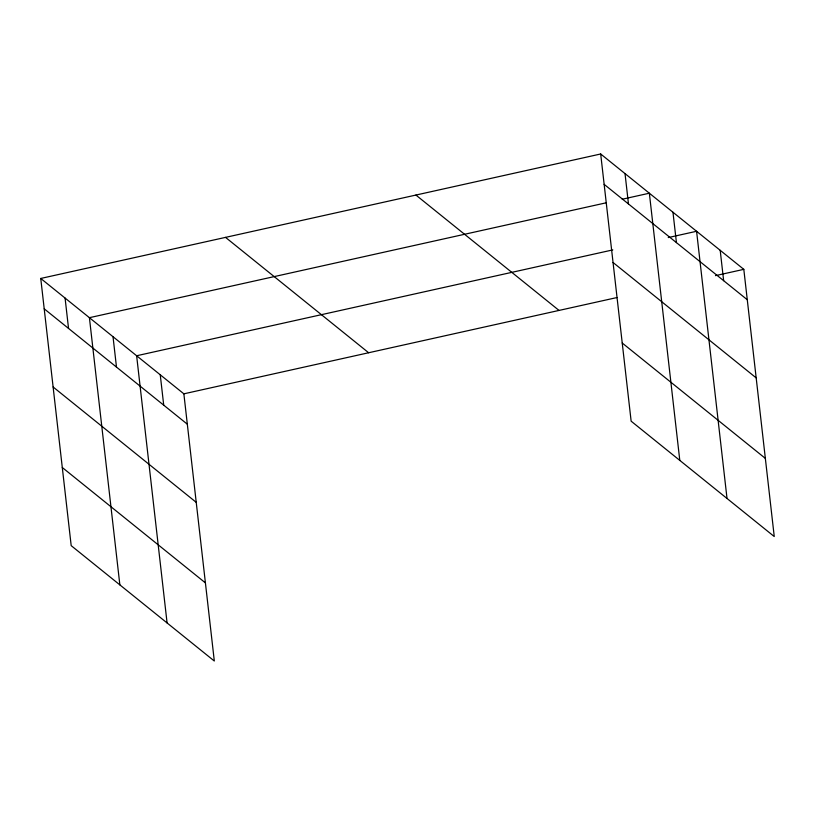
<?xml version="1.0" encoding="UTF-8"?>
<svg xmlns="http://www.w3.org/2000/svg" width="815" height="815" viewBox="0 0 815 815"><rect width="100%" height="100%" fill="white"/><g stroke="black" fill="none" stroke-linecap="round" stroke-linejoin="round"><path stroke-width="1.22" d="M40.75 278.455L183.864 393.828L214.314 661.016L71.19 545.653L40.75 278.455L600.686 153.984L743.81 269.347L774.25 536.545L631.136 421.172L600.686 153.984M606.238 202.792L89.406 317.687L119.856 584.875M622.252 199.227L649.351 193.206L679.792 460.404M612.809 249.899L136.635 355.758L167.085 622.945M668.249 237.572L696.581 231.277L727.021 498.474M183.864 393.828L616.924 297.556M715.478 275.643L743.81 269.347M604.149 184.353L747.263 299.716M613.053 262.501L756.167 377.875M622.232 343.023L765.346 458.387M415.915 195.06L559.029 310.423M225.531 237.379L368.645 352.752M44.214 308.824L187.328 424.197M53.118 386.982L196.232 502.346M62.286 467.504L205.4 582.868M720.195 250.317L723.649 280.686M672.966 212.246L676.43 242.615M625.024 173.595L628.477 203.964M160.249 374.788L163.713 405.157M113.02 336.717L116.484 367.086M65.078 298.066L68.541 328.445"/></g></svg>
